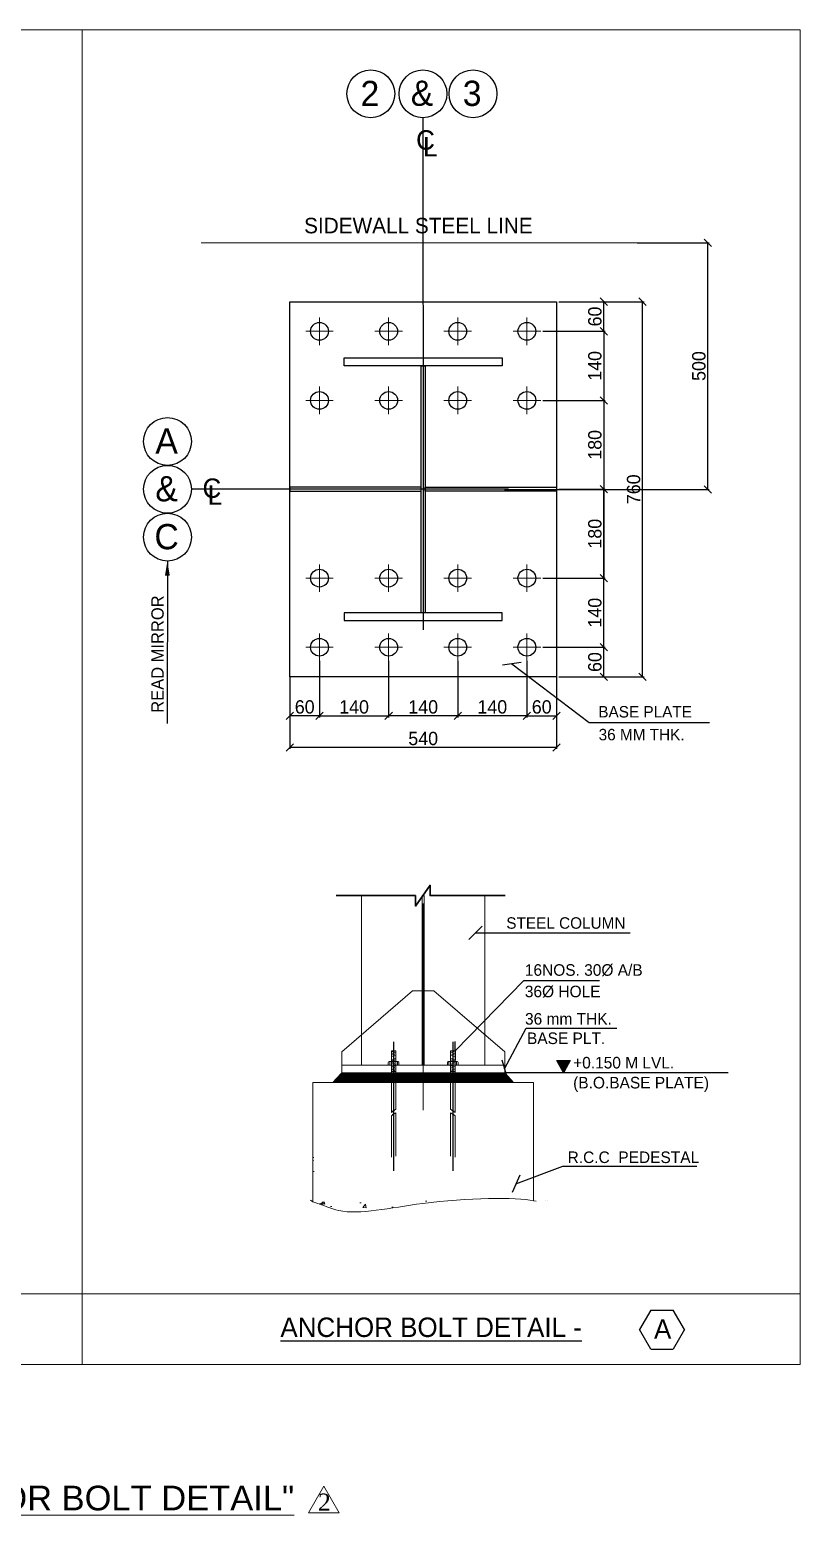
# Model space of a CAD drawing. Header units: feet. Extents: x -874657 to -867941, y -373275 to -356294.
# Drawn here: x -873057 to -871496, y -373275 to -370266 of the extents above; entities that cross this region are included whole.
import ezdxf
from ezdxf.enums import TextEntityAlignment as Align

# ---------------------------------------------------------------- set-up
doc = ezdxf.new("R2010")
doc.units = ezdxf.units.FT
doc.header["$LTSCALE"] = 1350
doc.header["$MEASUREMENT"] = 0
doc.linetypes.add('CENTER', pattern=[2, 1.25, -0.25, 0.25, -0.25])
doc.linetypes.add('CONTINOUS', pattern=[0])
doc.layers.get('0').update_dxf_attribs({"lineweight": 0})
doc.layers.get('Defpoints').update_dxf_attribs({"lineweight": 0})
doc.layers.add('3', color=3, linetype='Continuous')
for name, color, linetype, lineweight in [('AB', 62, 'Continuous', 0), ('BASE PLATE', 2, 'Continuous', 0), ('COLUMN NO', 7, 'Continuous', 15), ('DIM', 2, 'Continuous', 0), ('HOLD', 3, 'Continuous', 0), ('NOTE', 7, 'Continuous', 25), ('REVISION MARK', 251, 'CONTINOUS', 0), ('TEXT', 7, 'Continuous', 0), ('WALL', 10, 'Continuous', 30)]:
    doc.layers.add(name, color=color, linetype=linetype, lineweight=lineweight)
doc.styles.add('ARIAL NARROW', font='arial.ttf')
doc.styles.add('RomanS', font='')
doc.styles.add('TITLE', font='')
doc.styles.add('work', font='times.ttf', dxfattribs={"height": 1.524})
doc.styles.get('RomanS').set_extended_font_data('AR CENA')
doc.styles.get('TITLE').set_extended_font_data('AR CENA')
doc.dimstyles.new('1 IN 20 of A3-100', dxfattribs={"dimscale": 180, "dimtxt": 4.5, "dimasz": 2.5, "dimexe": 0.5, "dimexo": 0.75, "dimgap": 0.75, "dimtad": 1, "dimdec": 0, "dimlfac": 0.05, "dimzin": 0, "dimdsep": 46, "dimtxsty": 'RomanS', "dimblk": 'OBLIQUE', "dimcen": 2, "dimclrd": 8, "dimclre": 8, "dimclrt": 6, "dimadec": 0, "dimazin": 0, "dimtfac": 1, "dimtdec": 0, "dimtix": 1, "dimtofl": 0, "dimtmove": 1, "dimatfit": 3, "dimldrblk": 'OBLIQUE', "dimfxl": 1, "dimtolj": 1, "dimtzin": 0, "dimarcsym": 0})
doc.dimstyles.new('A3-100', dxfattribs={"dimscale": 6, "dimtxt": 4.5, "dimasz": 2.5, "dimexe": 0.5, "dimexo": 0.75, "dimgap": 0.75, "dimtad": 1, "dimdec": 0, "dimzin": 0, "dimdsep": 46, "dimtxsty": 'RomanS', "dimblk": 'OBLIQUE', "dimcen": 2, "dimclrd": 8, "dimclre": 8, "dimclrt": 6, "dimadec": 0, "dimazin": 0, "dimtfac": 1, "dimtdec": 0, "dimtix": 1, "dimtofl": 0, "dimtmove": 1, "dimatfit": 3, "dimldrblk": 'OBLIQUE', "dimfxl": 1, "dimtolj": 1, "dimtzin": 0, "dimarcsym": 0})
doc.dimstyles.new('NAJ-100', dxfattribs={"dimscale": 300, "dimtxt": 2.5, "dimasz": 2.5, "dimexe": 1.25, "dimexo": 0.625, "dimgap": 1, "dimtad": 1, "dimdec": 0, "dimlfac": 0.05, "dimtxsty": 'ARIAL NARROW', "dimcen": 2.5, "dimclrd": 8, "dimclre": 8, "dimclrt": 6, "dimadec": 0, "dimazin": 0, "dimtfac": 1, "dimtdec": 0, "dimtmove": 0, "dimatfit": 3, "dimfxl": 1, "dimtfill": 1, "dimarcsym": 0})

# ---------------------------------------------------------------- blocks, each defined once
blk = doc.blocks.new('_Oblique')
at = {"color": 0, "linetype": 'ByBlock', "lineweight": -2}
blk.add_line((-0.5, -0.5), (0.5, 0.5), dxfattribs=at)
blk = doc.blocks.new('*D11')
at = {"color": 8, "linetype": 'Continuous', "lineweight": -2, "transparency": 16777216}
for p, q in [((-871826.5920714434, -370696.9994445614), (-871680.391906318, -370696.9994445614)), ((-871683.391906318, -371196.7181279431), (-871683.391906318, -370696.9994445614)), ((-872095.3130513479, -371196.7181279431), (-871680.391906318, -371196.7181279431))]:
    blk.add_line(p, q, dxfattribs=at)
at = {"layer": 'Defpoints', "color": 0, "linetype": 'Continuous', "transparency": 16777216}
for p in [(-871831.0920714434, -370696.9994445614), (-871683.391906318, -370696.9994445614), (-872099.8130513479, -371196.7181279431)]:
    blk.add_point(p, dxfattribs=at)
at = {"color": 8, "linetype": 'Continuous', "lineweight": -2, "transparency": 16777216, "xscale": 15, "yscale": 15, "zscale": 15}
for p, rotation in [((-871683.391906318, -370696.9994445614), 90), ((-871683.391906318, -371196.7181279431), 270)]:
    blk.add_blockref('_Oblique', p, dxfattribs=dict(at, rotation=rotation))
at = {"color": 6, "linetype": 'Continuous', "transparency": 16777216, "insert": (-871701.3919063179, -370946.8587862519), "char_height": 27, "attachment_point": 5, "rotation": 90, "style": 'RomanS'}
blk.add_mtext('\\A1;500', dxfattribs=at)
blk = doc.blocks.new('*D150')
at = {"color": 8, "linetype": 'Continuous', "lineweight": -2, "transparency": 16777216}
for p, q in [((-872529.816429005, -371575.9994445611), (-872529.816429005, -371722.5000000015)), ((-871989.816429005, -371575.9994445611), (-871989.816429005, -371722.5000000015)), ((-871989.816429005, -371719.5000000015), (-872529.816429005, -371719.5000000015))]:
    blk.add_line(p, q, dxfattribs=at)
at = {"layer": 'Defpoints', "color": 0, "linetype": 'Continuous', "transparency": 16777216}
for p in [(-872529.816429005, -371571.4994445611), (-871989.816429005, -371571.4994445611), (-872529.816429005, -371719.5000000015)]:
    blk.add_point(p, dxfattribs=at)
at = {"color": 8, "linetype": 'Continuous', "lineweight": -2, "transparency": 16777216, "xscale": 15, "yscale": 15, "zscale": 15, "rotation": 180}
blk.add_blockref('_Oblique', (-872529.816429005, -371719.5000000015), dxfattribs=at)
at = {"color": 8, "linetype": 'Continuous', "lineweight": -2, "transparency": 16777216, "xscale": 15, "yscale": 15, "zscale": 15}
blk.add_blockref('_Oblique', (-871989.816429005, -371719.5000000015), dxfattribs=at)
at = {"color": 6, "linetype": 'Continuous', "transparency": 16777216, "insert": (-872259.816429005, -371701.5000000015), "char_height": 27, "attachment_point": 5, "style": 'RomanS'}
blk.add_mtext('\\A1;540', dxfattribs=at)
blk = doc.blocks.new('*D151')
at = {"color": 8, "linetype": 'Continuous', "lineweight": -2, "transparency": 16777216}
for p, q in [((-872189.8164290047, -371543.9222980757), (-872189.8164290047, -371658.5000000015)), ((-872049.8164290047, -371543.9222980757), (-872049.8164290047, -371658.5000000015)), ((-872049.8164290047, -371655.5000000015), (-872189.8164290047, -371655.5000000015))]:
    blk.add_line(p, q, dxfattribs=at)
at = {"layer": 'Defpoints', "color": 0, "linetype": 'Continuous', "transparency": 16777216}
for p in [(-872189.8164290047, -371539.4222980757), (-872049.8164290047, -371539.4222980757), (-872189.8164290047, -371655.5000000015)]:
    blk.add_point(p, dxfattribs=at)
at = {"color": 8, "linetype": 'Continuous', "lineweight": -2, "transparency": 16777216, "xscale": 15, "yscale": 15, "zscale": 15, "rotation": 180}
blk.add_blockref('_Oblique', (-872189.8164290047, -371655.5000000015), dxfattribs=at)
at = {"color": 8, "linetype": 'Continuous', "lineweight": -2, "transparency": 16777216, "xscale": 15, "yscale": 15, "zscale": 15}
blk.add_blockref('_Oblique', (-872049.8164290047, -371655.5000000015), dxfattribs=at)
at = {"color": 6, "linetype": 'Continuous', "transparency": 16777216, "insert": (-872119.8164290047, -371637.5000000015), "char_height": 27, "attachment_point": 5, "style": 'RomanS'}
blk.add_mtext('\\A1;140', dxfattribs=at)
blk = doc.blocks.new('*D152')
at = {"color": 8, "linetype": 'Continuous', "lineweight": -2, "transparency": 16777216}
for p, q in [((-872329.8164290047, -371543.9222980757), (-872329.8164290047, -371658.5000000013)), ((-872189.8164290047, -371543.9222980757), (-872189.8164290047, -371658.5000000013)), ((-872189.8164290047, -371655.5000000013), (-872329.8164290047, -371655.5000000013))]:
    blk.add_line(p, q, dxfattribs=at)
at = {"layer": 'Defpoints', "color": 0, "linetype": 'Continuous', "transparency": 16777216}
for p in [(-872329.8164290047, -371539.4222980757), (-872189.8164290047, -371539.4222980757), (-872329.8164290047, -371655.5000000013)]:
    blk.add_point(p, dxfattribs=at)
at = {"color": 8, "linetype": 'Continuous', "lineweight": -2, "transparency": 16777216, "xscale": 15, "yscale": 15, "zscale": 15, "rotation": 180}
blk.add_blockref('_Oblique', (-872329.8164290047, -371655.5000000013), dxfattribs=at)
at = {"color": 8, "linetype": 'Continuous', "lineweight": -2, "transparency": 16777216, "xscale": 15, "yscale": 15, "zscale": 15}
blk.add_blockref('_Oblique', (-872189.8164290047, -371655.5000000013), dxfattribs=at)
at = {"color": 6, "linetype": 'Continuous', "transparency": 16777216, "insert": (-872259.8164290047, -371637.5000000013), "char_height": 27, "attachment_point": 5, "style": 'RomanS'}
blk.add_mtext('\\A1;140', dxfattribs=at)
blk = doc.blocks.new('*D153')
at = {"color": 8, "linetype": 'Continuous', "lineweight": -2, "transparency": 16777216}
for p, q in [((-872469.8164290047, -371543.9222980757), (-872469.8164290047, -371658.5000000015)), ((-872529.816429005, -371575.9994445611), (-872529.816429005, -371658.5000000015)), ((-872469.8164290047, -371655.5000000015), (-872529.816429005, -371655.5000000015))]:
    blk.add_line(p, q, dxfattribs=at)
at = {"layer": 'Defpoints', "color": 0, "linetype": 'Continuous', "transparency": 16777216}
for p in [(-872469.8164290047, -371539.4222980757), (-872529.816429005, -371571.4994445611), (-872529.816429005, -371655.5000000015)]:
    blk.add_point(p, dxfattribs=at)
at = {"color": 8, "linetype": 'Continuous', "lineweight": -2, "transparency": 16777216, "xscale": 15, "yscale": 15, "zscale": 15, "rotation": 180}
blk.add_blockref('_Oblique', (-872529.816429005, -371655.5000000015), dxfattribs=at)
at = {"color": 8, "linetype": 'Continuous', "lineweight": -2, "transparency": 16777216, "xscale": 15, "yscale": 15, "zscale": 15}
blk.add_blockref('_Oblique', (-872469.8164290047, -371655.5000000015), dxfattribs=at)
at = {"color": 6, "linetype": 'Continuous', "transparency": 16777216, "insert": (-872499.8164290048, -371637.5000000015), "char_height": 27, "attachment_point": 5, "style": 'RomanS'}
blk.add_mtext('\\A1;60', dxfattribs=at)
blk = doc.blocks.new('*D142')
at = {"color": 8, "linetype": 'Continuous', "lineweight": -2, "transparency": 16777216}
for p, q in [((-871985.3164290047, -370816.4994445594), (-871812.539408899, -370816.4994445594)), ((-871815.539408899, -371576.4994445613), (-871815.539408899, -370816.4994445594)), ((-871985.316429005, -371576.4994445613), (-871812.539408899, -371576.4994445613))]:
    blk.add_line(p, q, dxfattribs=at)
at = {"layer": 'Defpoints', "color": 0, "linetype": 'Continuous', "transparency": 16777216}
for p in [(-871989.8164290047, -370816.4994445594), (-871815.539408899, -370816.4994445594), (-871989.816429005, -371576.4994445613)]:
    blk.add_point(p, dxfattribs=at)
at = {"color": 8, "linetype": 'Continuous', "lineweight": -2, "transparency": 16777216, "xscale": 15, "yscale": 15, "zscale": 15}
for p, rotation in [((-871815.539408899, -370816.4994445594), 90), ((-871815.539408899, -371576.4994445613), 270)]:
    blk.add_blockref('_Oblique', p, dxfattribs=dict(at, rotation=rotation))
at = {"color": 6, "linetype": 'Continuous', "transparency": 16777216, "insert": (-871833.5394088989, -371196.49944456), "char_height": 27, "attachment_point": 5, "rotation": 90, "style": 'RomanS'}
blk.add_mtext('\\A1;760', dxfattribs=at)
blk = doc.blocks.new('*D143')
at = {"color": 8, "linetype": 'Continuous', "lineweight": -2, "transparency": 16777216}
for p, q in [((-872017.3935754923, -370876.4994445603), (-871891.0394089009, -370876.4994445603)), ((-871894.0394089009, -370876.4994445603), (-871894.0394089009, -371016.4994445603)), ((-872017.3935754924, -371016.4994445603), (-871891.0394089009, -371016.4994445603))]:
    blk.add_line(p, q, dxfattribs=at)
at = {"layer": 'Defpoints', "color": 0, "linetype": 'Continuous', "transparency": 16777216}
for p in [(-872021.8935754923, -370876.4994445603), (-872021.8935754924, -371016.4994445603), (-871894.0394089009, -371016.4994445603)]:
    blk.add_point(p, dxfattribs=at)
at = {"color": 8, "linetype": 'Continuous', "lineweight": -2, "transparency": 16777216, "xscale": 15, "yscale": 15, "zscale": 15}
for p, rotation in [((-871894.0394089009, -370876.4994445603), 90), ((-871894.0394089009, -371016.4994445603), 270)]:
    blk.add_blockref('_Oblique', p, dxfattribs=dict(at, rotation=rotation))
at = {"color": 6, "linetype": 'Continuous', "transparency": 16777216, "insert": (-871912.0394089008, -370946.49944456), "char_height": 27, "attachment_point": 5, "rotation": 90, "style": 'RomanS'}
blk.add_mtext('\\A1;140', dxfattribs=at)
blk = doc.blocks.new('*D144')
at = {"color": 8, "linetype": 'Continuous', "lineweight": -2, "transparency": 16777216}
for p, q in [((-872017.3935754924, -371016.4994445603), (-871891.039408899, -371016.4994445603)), ((-871894.039408899, -371016.4994445603), (-871894.039408899, -371196.4994445613)), ((-871985.3164290051, -371196.4994445613), (-871891.039408899, -371196.4994445613))]:
    blk.add_line(p, q, dxfattribs=at)
at = {"layer": 'Defpoints', "color": 0, "linetype": 'Continuous', "transparency": 16777216}
for p in [(-872021.8935754924, -371016.4994445603), (-871989.8164290051, -371196.4994445613), (-871894.039408899, -371196.4994445613)]:
    blk.add_point(p, dxfattribs=at)
at = {"color": 8, "linetype": 'Continuous', "lineweight": -2, "transparency": 16777216, "xscale": 15, "yscale": 15, "zscale": 15}
for p, rotation in [((-871894.039408899, -371016.4994445603), 90), ((-871894.039408899, -371196.4994445613), 270)]:
    blk.add_blockref('_Oblique', p, dxfattribs=dict(at, rotation=rotation))
at = {"color": 6, "linetype": 'Continuous', "transparency": 16777216, "insert": (-871912.0394088989, -371106.4994445605), "char_height": 27, "attachment_point": 5, "rotation": 90, "style": 'RomanS'}
blk.add_mtext('\\A1;180', dxfattribs=at)
blk = doc.blocks.new('*D145')
at = {"color": 8, "linetype": 'Continuous', "lineweight": -2, "transparency": 16777216}
for p, q in [((-871985.3164290051, -371196.4994445613), (-871891.039408899, -371196.4994445613)), ((-871894.039408899, -371376.4994445622), (-871894.039408899, -371196.4994445613)), ((-872017.3935754924, -371376.4994445622), (-871891.039408899, -371376.4994445622))]:
    blk.add_line(p, q, dxfattribs=at)
at = {"layer": 'Defpoints', "color": 0, "linetype": 'Continuous', "transparency": 16777216}
for p in [(-871989.8164290051, -371196.4994445613), (-871894.039408899, -371196.4994445613), (-872021.8935754924, -371376.4994445622)]:
    blk.add_point(p, dxfattribs=at)
at = {"color": 8, "linetype": 'Continuous', "lineweight": -2, "transparency": 16777216, "xscale": 15, "yscale": 15, "zscale": 15}
for p, rotation in [((-871894.039408899, -371196.4994445613), 90), ((-871894.039408899, -371376.4994445622), 270)]:
    blk.add_blockref('_Oblique', p, dxfattribs=dict(at, rotation=rotation))
at = {"color": 6, "linetype": 'Continuous', "transparency": 16777216, "insert": (-871912.0394088989, -371286.4994445614), "char_height": 27, "attachment_point": 5, "rotation": 90, "style": 'RomanS'}
blk.add_mtext('\\A1;180', dxfattribs=at)
blk = doc.blocks.new('*D146')
at = {"color": 8, "linetype": 'Continuous', "lineweight": -2, "transparency": 16777216}
for p, q in [((-872017.3935754924, -371516.4994445622), (-871891.0394089009, -371516.4994445622)), ((-871894.0394089009, -371576.4994445613), (-871894.0394089009, -371516.4994445622)), ((-871985.3164290055, -371576.4994445613), (-871891.0394089009, -371576.4994445613))]:
    blk.add_line(p, q, dxfattribs=at)
at = {"layer": 'Defpoints', "color": 0, "linetype": 'Continuous', "transparency": 16777216}
for p in [(-872021.8935754924, -371516.4994445622), (-871894.0394089009, -371516.4994445622), (-871989.8164290055, -371576.4994445613)]:
    blk.add_point(p, dxfattribs=at)
at = {"color": 8, "linetype": 'Continuous', "lineweight": -2, "transparency": 16777216, "xscale": 15, "yscale": 15, "zscale": 15}
for p, rotation in [((-871894.0394089009, -371516.4994445622), 90), ((-871894.0394089009, -371576.4994445613), 270)]:
    blk.add_blockref('_Oblique', p, dxfattribs=dict(at, rotation=rotation))
at = {"color": 6, "linetype": 'Continuous', "transparency": 16777216, "insert": (-871912.0394089008, -371546.4994445614), "char_height": 27, "attachment_point": 5, "rotation": 90, "style": 'RomanS'}
blk.add_mtext('\\A1;60', dxfattribs=at)
blk = doc.blocks.new('*D147')
at = {"color": 8, "linetype": 'Continuous', "lineweight": -2, "transparency": 16777216}
for p, q in [((-872017.3935754924, -371376.4994445622), (-871891.0394089014, -371376.4994445622)), ((-871894.0394089014, -371516.4994445622), (-871894.0394089014, -371376.4994445622)), ((-872017.3935754924, -371516.4994445622), (-871891.0394089014, -371516.4994445622))]:
    blk.add_line(p, q, dxfattribs=at)
at = {"layer": 'Defpoints', "color": 0, "linetype": 'Continuous', "transparency": 16777216}
for p in [(-872021.8935754924, -371376.4994445622), (-871894.0394089014, -371376.4994445622), (-872021.8935754924, -371516.4994445622)]:
    blk.add_point(p, dxfattribs=at)
at = {"color": 8, "linetype": 'Continuous', "lineweight": -2, "transparency": 16777216, "xscale": 15, "yscale": 15, "zscale": 15}
for p, rotation in [((-871894.0394089014, -371376.4994445622), 90), ((-871894.0394089014, -371516.4994445622), 270)]:
    blk.add_blockref('_Oblique', p, dxfattribs=dict(at, rotation=rotation))
at = {"color": 6, "linetype": 'Continuous', "transparency": 16777216, "insert": (-871912.0394089012, -371446.4994445619), "char_height": 27, "attachment_point": 5, "rotation": 90, "style": 'RomanS'}
blk.add_mtext('\\A1;140', dxfattribs=at)
blk = doc.blocks.new('*D148')
at = {"color": 8, "linetype": 'Continuous', "lineweight": -2, "transparency": 16777216}
for p, q in [((-871985.3164290051, -371196.4994445613), (-871891.0394089, -371196.4994445613)), ((-871894.0394089, -371196.4994445613), (-871894.0394089, -371376.4994445622)), ((-872017.3935754924, -371376.4994445622), (-871891.0394089, -371376.4994445622))]:
    blk.add_line(p, q, dxfattribs=at)
at = {"layer": 'Defpoints', "color": 0, "linetype": 'Continuous', "transparency": 16777216}
for p in [(-871989.8164290051, -371196.4994445613), (-872021.8935754924, -371376.4994445622), (-871894.0394089, -371376.4994445622)]:
    blk.add_point(p, dxfattribs=at)
at = {"color": 8, "linetype": 'Continuous', "lineweight": -2, "transparency": 16777216, "xscale": 15, "yscale": 15, "zscale": 15}
for p, rotation in [((-871894.0394089, -371196.4994445613), 90), ((-871894.0394089, -371376.4994445622), 270)]:
    blk.add_blockref('_Oblique', p, dxfattribs=dict(at, rotation=rotation))
at = {"color": 6, "linetype": 'Continuous', "transparency": 16777216, "insert": (-871912.0394088998, -371286.4994445614), "char_height": 27, "attachment_point": 5, "rotation": 90, "style": 'RomanS'}
blk.add_mtext('\\A1;180', dxfattribs=at)
blk = doc.blocks.new('*D149')
at = {"color": 8, "linetype": 'Continuous', "lineweight": -2, "transparency": 16777216}
for p, q in [((-871985.3164290047, -370816.4994445594), (-871891.0394089018, -370816.4994445594)), ((-871894.0394089018, -370876.4994445603), (-871894.0394089018, -370816.4994445594)), ((-872017.3935754923, -370876.4994445603), (-871891.0394089018, -370876.4994445603))]:
    blk.add_line(p, q, dxfattribs=at)
at = {"layer": 'Defpoints', "color": 0, "linetype": 'Continuous', "transparency": 16777216}
for p in [(-871989.8164290047, -370816.4994445594), (-871894.0394089018, -370816.4994445594), (-872021.8935754923, -370876.4994445603)]:
    blk.add_point(p, dxfattribs=at)
at = {"color": 8, "linetype": 'Continuous', "lineweight": -2, "transparency": 16777216, "xscale": 15, "yscale": 15, "zscale": 15}
for p, rotation in [((-871894.0394089018, -370816.4994445594), 90), ((-871894.0394089018, -370876.4994445603), 270)]:
    blk.add_blockref('_Oblique', p, dxfattribs=dict(at, rotation=rotation))
at = {"color": 6, "linetype": 'Continuous', "transparency": 16777216, "insert": (-871912.0394089017, -370846.4994445596), "char_height": 27, "attachment_point": 5, "rotation": 90, "style": 'RomanS'}
blk.add_mtext('\\A1;60', dxfattribs=at)
blk = doc.blocks.new('*D154')
at = {"color": 8, "linetype": 'Continuous', "lineweight": -2, "transparency": 16777216}
for p, q in [((-872469.8164290047, -371543.9222980757), (-872469.8164290047, -371658.5000000015)), ((-872329.8164290047, -371543.9222980757), (-872329.8164290047, -371658.5000000015)), ((-872469.8164290047, -371655.5000000015), (-872329.8164290047, -371655.5000000015))]:
    blk.add_line(p, q, dxfattribs=at)
at = {"layer": 'Defpoints', "color": 0, "linetype": 'Continuous', "transparency": 16777216}
for p in [(-872469.8164290047, -371539.4222980757), (-872329.8164290047, -371539.4222980757), (-872329.8164290047, -371655.5000000015)]:
    blk.add_point(p, dxfattribs=at)
at = {"color": 8, "linetype": 'Continuous', "lineweight": -2, "transparency": 16777216, "xscale": 15, "yscale": 15, "zscale": 15, "rotation": 180}
blk.add_blockref('_Oblique', (-872469.8164290047, -371655.5000000015), dxfattribs=at)
at = {"color": 8, "linetype": 'Continuous', "lineweight": -2, "transparency": 16777216, "xscale": 15, "yscale": 15, "zscale": 15}
blk.add_blockref('_Oblique', (-872329.8164290047, -371655.5000000015), dxfattribs=at)
at = {"color": 6, "linetype": 'Continuous', "transparency": 16777216, "insert": (-872399.8164290047, -371637.5000000015), "char_height": 27, "attachment_point": 5, "style": 'RomanS'}
blk.add_mtext('\\A1;140', dxfattribs=at)
blk = doc.blocks.new('*D155')
at = {"color": 8, "linetype": 'Continuous', "lineweight": -2, "transparency": 16777216}
for p, q in [((-872049.8164290047, -371543.9222980757), (-872049.8164290047, -371658.5000000015)), ((-871989.816429005, -371575.9994445611), (-871989.816429005, -371658.5000000015)), ((-872049.8164290047, -371655.5000000015), (-871989.816429005, -371655.5000000015))]:
    blk.add_line(p, q, dxfattribs=at)
at = {"layer": 'Defpoints', "color": 0, "linetype": 'Continuous', "transparency": 16777216}
for p in [(-872049.8164290047, -371539.4222980757), (-871989.816429005, -371571.4994445611), (-871989.816429005, -371655.5000000015)]:
    blk.add_point(p, dxfattribs=at)
at = {"color": 8, "linetype": 'Continuous', "lineweight": -2, "transparency": 16777216, "xscale": 15, "yscale": 15, "zscale": 15, "rotation": 180}
blk.add_blockref('_Oblique', (-872049.8164290047, -371655.5000000015), dxfattribs=at)
at = {"color": 8, "linetype": 'Continuous', "lineweight": -2, "transparency": 16777216, "xscale": 15, "yscale": 15, "zscale": 15}
blk.add_blockref('_Oblique', (-871989.816429005, -371655.5000000015), dxfattribs=at)
at = {"color": 6, "linetype": 'Continuous', "transparency": 16777216, "insert": (-872019.8164290048, -371637.5000000015), "char_height": 27, "attachment_point": 5, "style": 'RomanS'}
blk.add_mtext('\\A1;60', dxfattribs=at)
blk = doc.blocks.new('A$C3ec6fb8c')
at = {"color": 1, "linetype": 'CENTER'}
blk.add_line((0, 285), (0, -285), dxfattribs=at)
at = {"color": 4, "linetype": 'CONTINOUS'}
blk.add_lwpolyline([(-4, 250), (4, 250), (4, -250), (-4, -250)], close=True, dxfattribs=at)
at = {"color": 6, "linetype": 'CONTINOUS'}
for points in [[(-4, 3.999999999068677), (-269.9999999998836, 4), (-269.9999999998836, -4), (-4, -4.000000000931323)], [(4, 3.999999999068677), (270, 3.999999999068677), (270, -4.000000000931323), (4, -4.000000000931323)]]:
    blk.add_lwpolyline(points, close=True, dxfattribs=at)
at = {"layer": '3', "color": 2, "linetype": 'CONTINOUS', "ltscale": 2500}
blk.add_lwpolyline([(-269.9999999995343, 380.0000000009313), (270.0000000004657, 380.0000000009313), (269.9999999996508, -380.0000000009313), (-270.0000000003492, -380.0000000009313)], close=True, dxfattribs=at)
at = {"layer": '3', "color": 4, "linetype": 'CONTINOUS', "ltscale": 2500}
for points in [[(-160, 266), (160, 266), (160, 250), (-160, 250)], [(-160, -266), (160, -266), (160, -250), (-160, -250)]]:
    blk.add_lwpolyline(points, close=True, dxfattribs=at)
at = {"layer": '3', "color": 3, "linetype": 'CONTINOUS', "ltscale": 2500}
for centre in [(-210, 320), (-70, 320), (70, 320), (210, 320), (-210, 180), (-70, 180), (70, 180), (210, 180), (-210, -180.0000000018626), (-70, -180.0000000018626), (70, -180.0000000018626), (210, -180.0000000018626), (-210, -320.0000000018626), (-70, -320.0000000018626), (70, -320.0000000018626), (210, -320.0000000018626)]:
    blk.add_circle(centre, 18, dxfattribs=at)
at = {"layer": 'REVISION MARK', "color": 1, "linetype": 'CENTER'}
for p, q in [((-210, 347.9228535136208), (-210, 292.0771464863792)), ((-70, 347.9228535136208), (-70, 292.0771464863792)), ((70, 347.9228535136208), (70, 292.0771464863792)), ((210, 347.9228535136208), (210, 292.0771464863792)), ((-182.0771464873105, 320), (-237.9228535136208, 320)), ((-42.07714648731053, 320), (-97.9228535136208, 320)), ((97.92285351268947, 320), (42.07714648637921, 320)), ((237.9228535126895, 320), (182.0771464863792, 320)), ((-210, 152.0771464863792), (-210, 207.9228535136208)), ((-70, 152.0771464863792), (-70, 207.9228535136208)), ((70, 152.0771464863792), (70, 207.9228535136208)), ((210, 152.0771464863792), (210, 207.9228535136208)), ((-182.0771464873105, 180), (-237.9228535136208, 180)), ((-42.07714648731053, 180), (-97.9228535136208, 180)), ((97.92285351268947, 180), (42.07714648637921, 180)), ((237.9228535126895, 180), (182.0771464863792, 180)), ((-182.0771464873105, -180.0000000018626), (-237.9228535136208, -180.0000000018626)), ((-210, -152.0771464882419), (-210, -207.9228535154834)), ((-42.07714648731053, -180.0000000018626), (-97.9228535136208, -180.0000000018626)), ((-70, -152.0771464882419), (-70, -207.9228535154834)), ((97.92285351268947, -180.0000000018626), (42.07714648637921, -180.0000000018626)), ((70, -152.0771464882419), (70, -207.9228535154834)), ((237.9228535126895, -180.0000000018626), (182.0771464863792, -180.0000000018626)), ((210, -152.0771464882419), (210, -207.9228535154834)), ((-210, -347.9228535154834), (-210, -292.0771464882419)), ((-70, -347.9228535154834), (-70, -292.0771464882419)), ((70, -347.9228535154834), (70, -292.0771464882419)), ((210, -347.9228535154834), (210, -292.0771464882419)), ((-182.0771464873105, -320.0000000018626), (-237.9228535136208, -320.0000000018626)), ((-42.07714648731053, -320.0000000018626), (-97.9228535136208, -320.0000000018626)), ((97.92285351268947, -320.0000000018626), (42.07714648637921, -320.0000000018626)), ((237.9228535126895, -320.0000000018626), (182.0771464863792, -320.0000000018626))]:
    blk.add_line(p, q, dxfattribs=at)

msp = doc.modelspace()

# ---------------------------------------------------------------- hatches: boundary and pattern name
at = {"linetype": 'Continuous'}
h = msp.add_hatch(dxfattribs=at)
h.set_pattern_fill('ANSI31', color=251, scale=0.03906250000000711)
h.set_pattern_definition([(45, (-871988.8995811021, -372378.3096663568), (-0.003452669830013067, 0.003452669830013067), [])])
h.paths.add_polyline_path([(-871988.8995811021, -372353.4655998209), (-871961.9355243349, -372353.4655998209), (-871975.4175527184, -372378.3096663568)])
h = msp.add_hatch(dxfattribs=at)
h.set_pattern_fill('ANSI31', color=8, scale=0.3906250000000711)
h.set_pattern_definition([(45, (-875436.2622885887, -545420.6469808328), (-0.03452669830013067, 0.03452669830013067), [])])
h.paths.add_polyline_path([(-872076.988518548, -372398.1195983298), (-872094.8130513474, -372378.5883483041), (-872424.8130513473, -372378.5883482991), (-872442.6375841231, -372398.1195982989)])
h = msp.add_hatch(dxfattribs=at)
h.set_pattern_fill('AR-CONC', color=5, scale=11.71875000000213)
h.set_pattern_definition([(49.99999999999999, (-892412.8809351224, -467597.4757220893), (84.05392764854109, -7.353765818274201), [8.789062500001599, -96.6796875000176]), (355, (-892412.8809351224, -467597.4757220893), (-16.25992190777639, 88.14751566798617), [7.031250000001279, -77.34375000001407]), (100.45144446, (-892405.8764412552, -467598.0885358392), (67.79400547584576, 80.79374894165096), [7.469553750001306, -82.1650912500141]), (46.18420000000002, (-892412.8809351224, -467574.0382220893), (125.0673434380976, -19.39679071794219), [13.18359375000229, -145.0195312500255]), (96.63563549, (-892402.4586603177, -467575.6546252533), (109.5306967587186, 114.1545235282884), [11.20433695312704, -123.2477062500224]), (351.1841639899999, (-892412.8809351224, -467574.0382220893), (109.5306966861261, 114.1545234691602), [10.54687500000192, -116.0156251172086]), (21, (-892401.1621851224, -467579.8975970893), (69.95004517014495, -47.18190124985298), [8.789062500001599, -96.6796875000176]), (326.0000000000001, (-892401.1621851224, -467579.8975970893), (28.51351545956554, 84.97852090394353), [7.031250000001279, -77.34375000001407]), (71.45144474, (-892395.3330147318, -467583.8294221674), (98.46355977306139, 37.79661946950147), [7.469553515626361, -82.16509125001495]), (37.50000000000001, (-892412.8809351224, -467597.4757220893), (1.424983044995259, 39.01099849586392), [0, -76.40625000001388, 0, -78.51562500001428, 0, -77.63671875001413]), (7.499999999999999, (-892412.8809351224, -467597.4757220893), (30.8284614190074, 46.2201224862225), [0, -44.76562500000814, 0, -74.64843750001359, 0, -29.58984375000538]), (327.5, (-892439.0137476224, -467597.4757220893), (62.55731673896556, -2.643149031373108), [0, -29.29687500000533, 0, -91.40625000001663, 0, -121.2890625000221]), (317.5, (-892450.7324976224, -467597.4757220893), (68.34212921982332, 11.73105261707062), [0, -38.08593750000693, 0, -60.70312500001104, 0, -86.13281250001566])])
edge = h.paths.add_edge_path()
edge.add_spline(control_points=[(-872483.1876554101, -372398.1195982991), (-872483.1876554101, -372470.1566522258), (-872483.1876554101, -372542.1937061524), (-872483.1876554101, -372639.9636801408), (-872460.9068622632, -372647.0574467414), (-872411.5107214472, -372672.5415373816), (-872246.4632204063, -372632.2213675267), (-872070.4341455727, -372630.524124732), (-872036.5574978961, -372638.0023552605), (-872036.5574978961, -372540.8861562322), (-872036.5574978961, -372469.5028772656), (-872036.5574978961, -372398.1195982991), (-872149.135968014, -372398.1195982991), (-872370.4901346808, -372398.1195982991), (-872483.1876554101, -372398.1195982991), (-872483.1876554101, -372470.1566522258), (-872483.1876554101, -372542.1937061524), (-872483.1876554101, -372639.9636801408)], knot_values=[0, 0, 0, 0, 1, 1, 1, 1153.176480039511, 4140.150821292335, 8140.727974962255, 8140.727974962255, 8140.727974962255, 8141.727974962255, 8141.727974962255, 8141.727974962255, 8142.727974962255, 8142.727974962255, 8142.727974962255, 8143.727974962255, 8143.727974962255, 8143.727974962255, 8143.727974962255], weights=[1, 1, 1, 1, 1, 1, 1, 1, 1, 1, 1, 1, 1, 1, 1, 1, 1, 1], degree=3, periodic=0)

# ---------------------------------------------------------------- linework, layer by layer
at = {"color": 4, "linetype": 'Continuous'}
for p, q in [((-871774.0360312306, -370696.9994445614), (-872709.5360312287, -370696.9994445614)), ((-872384.8130513474, -372019.7070187571), (-872384.8130513474, -372362.9633482991)), ((-872261.7661763476, -372019.7070187571), (-872261.7661763477, -372362.9633482991)), ((-872257.8599263476, -372019.7070187571), (-872257.8599263477, -372362.9633482991)), ((-872134.8130513474, -372019.7070187571), (-872134.8130513474, -372362.9633482991)), ((-872483.1876554101, -372639.9636801409), (-872487.7753737239, -372636.6154355396)), ((-872036.5574978961, -372638.0023552605), (-872030.859945997, -372638.8544730324))]:
    msp.add_line(p, q, dxfattribs=at)
at = {"color": 1, "linetype": 'CENTER'}
for p, q in [((-872259.8130513474, -372035.5), (-872259.8130513474, -372454.2417512766)), ((-872319.8130513474, -372352.3714212709), (-872319.8130513474, -372410.9651712709)), ((-872199.8130513474, -372352.3714212709), (-872199.8130513474, -372410.9651712709))]:
    msp.add_line(p, q, dxfattribs=at)
at = {"color": 2, "linetype": 'CONTINOUS'}
for p, q in [((-872483.1876554101, -372398.1195982991), (-872036.5574978961, -372398.1195982991)), ((-872036.5574978961, -372398.1195982991), (-872036.5574978961, -372591.8397268694))]:
    msp.add_line(p, q, dxfattribs=at)
at = {"color": 4, "linetype": 'Continuous'}
for points in [[(-874617.4999999981, -370265.5000082417), (-872950.5360312287, -370265.5000082417), (-872950.5360312287, -372969.2181361843), (-874617.4999999981, -372969.2181361843)], [(-872950.5360312287, -370265.5000082417), (-871496.0720624593, -370265.5000082417), (-871496.0720624593, -372969.2181361843), (-872950.5360312287, -372969.2181361843)], [(-874617.4999999981, -372969.2181361843), (-872950.5360312287, -372969.2181361843), (-872950.5360312287, -372826.059337919), (-874617.4999999981, -372826.059337919)], [(-872950.5360312287, -372969.2181361843), (-871496.0720624593, -372969.2181361843), (-871496.0720624593, -372826.059337919), (-872950.5360312287, -372826.059337919)]]:
    msp.add_lwpolyline(points, close=True, dxfattribs=at)
at = {"color": 6, "linetype": 'Continuous'}
for points in [[(-872424.8130513473, -372362.9633482993), (-872424.8130513473, -372362.9633482993), (-872424.8130513473, -372336.0102232992), (-872281.2974263472, -372212.7758482992), (-872261.7661763472, -372212.7758482992)], [(-872094.8130513474, -372362.9633482993), (-872094.8130513474, -372362.9633482993), (-872094.8130513474, -372336.0102232992), (-872238.3286763476, -372212.7758482992), (-872257.8599263476, -372212.7758482992)]]:
    msp.add_lwpolyline(points, dxfattribs=at)
at = {"color": 8, "linetype": 'Continuous'}
msp.add_lwpolyline([(-872076.988518548, -372398.1195983298), (-872094.8130513474, -372378.5883483041), (-872424.8130513473, -372378.5883482991), (-872442.6375841231, -372398.1195982989)], close=True, dxfattribs=at)
at = {"color": 7, "linetype": 'Continuous'}
msp.add_open_spline([(-872483.1876554101, -372398.1195982991), (-872483.1876554101, -372470.1566522258), (-872483.1876554101, -372542.1937061524), (-872483.1876554101, -372639.9636801408), (-872460.9068622632, -372647.0574467414), (-872411.5107214472, -372672.5415373816), (-872246.4632204063, -372632.2213675267), (-872070.4341455727, -372630.524124732), (-872036.5574978961, -372638.0023552605), (-872036.5574978961, -372540.8861562322), (-872036.5574978961, -372469.5028772656), (-872036.5574978961, -372398.1195982991), (-872149.135968014, -372398.1195982991), (-872370.4901346808, -372398.1195982991), (-872483.1876554101, -372398.1195982991), (-872483.1876554101, -372470.1566522258), (-872483.1876554101, -372542.1937061524), (-872483.1876554101, -372639.9636801408)], degree=3, knots=[0, 0, 0, 0, 1, 1, 1, 1153.176480039511, 4140.150821292335, 8140.727974962255, 8140.727974962255, 8140.727974962255, 8141.727974962255, 8141.727974962255, 8141.727974962255, 8142.727974962255, 8142.727974962255, 8142.727974962255, 8143.727974962255, 8143.727974962255, 8143.727974962255, 8143.727974962255], dxfattribs=at)
at = {"layer": 'AB', "color": 7}
for p, q in [((-872324.2456531264, -372333.9995635073), (-872324.2456531264, -372375.680046961)), ((-872315.3804495683, -372333.9995635073), (-872324.2456531264, -372333.9995635073)), ((-872315.3804495683, -372333.9995635073), (-872315.3804495683, -372375.680046961)), ((-872204.2456531264, -372333.9995635073), (-872204.2456531264, -372375.680046961)), ((-872204.2456531264, -372333.9995635073), (-872195.3804495683, -372333.9995635073)), ((-872195.3804495683, -372333.9995635073), (-872195.3804495683, -372375.680046961)), ((-872315.3804495683, -372375.680046961), (-872324.2456531264, -372375.680046961)), ((-872204.2456531264, -372375.680046961), (-872195.3804495683, -372375.680046961))]:
    msp.add_line(p, q, dxfattribs=at)
at = {"layer": 'AB'}
for p, q in [((-872316.9995209202, -372334.9973716821), (-872322.6265817744, -372336.3815420023)), ((-872202.6265817744, -372334.9973716821), (-872196.9995209203, -372336.3815420023)), ((-872330.7621140522, -372362.9633482991), (-872330.7621140522, -372357.7453793784)), ((-872328.9372702681, -372355.9205355942), (-872310.6888324266, -372355.9205355942)), ((-872327.1124264839, -372362.9633482991), (-872327.1124264839, -372355.9205355942)), ((-872315.3804495683, -372337.6671855159), (-872324.2456531264, -372339.6223277621)), ((-872315.3804495683, -372343.6355553362), (-872324.2456531264, -372345.5906975824)), ((-872315.3804495683, -372349.7158551329), (-872324.2456531264, -372351.6709973792)), ((-872315.3804495683, -372352.5592249534), (-872324.2456531264, -372354.5143671996)), ((-872315.3804495683, -372355.51452475), (-872324.2456531264, -372357.4696669962)), ((-872315.3804495683, -372361.4828945704), (-872324.2456531265, -372363.4380368166)), ((-872315.3804495683, -372364.4381943672), (-872324.2456531265, -372366.3933366133)), ((-872316.9995209202, -372340.9657415025), (-872322.6265817744, -372342.3499118226)), ((-872316.9995209202, -372353.0144111196), (-872322.6265817744, -372354.3985814398)), ((-872316.9995209202, -372358.8130807368), (-872322.6265817744, -372360.1972510568)), ((-872311.9662230755, -372356.4421802505), (-872311.9662230755, -372362.9633482991)), ((-872308.8639886425, -372357.7453793784), (-872308.8639886425, -372362.9633482991)), ((-872210.7621140523, -372357.7453793784), (-872210.7621140523, -372362.9633482991)), ((-872190.6888324266, -372355.9205355942), (-872208.9372702681, -372355.9205355942)), ((-872207.6598796193, -372356.4421802505), (-872207.6598796193, -372362.9633482991)), ((-872204.2456531264, -372337.6671855159), (-872195.3804495683, -372339.6223277621)), ((-872204.2456531264, -372343.6355553362), (-872195.3804495683, -372345.5906975824)), ((-872204.2456531264, -372349.7158551329), (-872195.3804495683, -372351.6709973792)), ((-872204.2456531264, -372352.5592249534), (-872195.3804495683, -372354.5143671996)), ((-872204.2456531264, -372355.51452475), (-872195.3804495683, -372357.4696669962)), ((-872204.2456531264, -372361.4828945704), (-872195.3804495683, -372363.4380368166)), ((-872204.2456531264, -372364.4381943672), (-872195.3804495683, -372366.3933366133)), ((-872202.6265817744, -372340.9657415025), (-872196.9995209203, -372342.3499118226)), ((-872202.6265817744, -372353.0144111196), (-872196.9995209203, -372354.3985814398)), ((-872202.6265817744, -372358.8130807368), (-872196.9995209203, -372360.1972510568)), ((-872192.5136762108, -372362.9633482991), (-872192.5136762108, -372355.9205355942)), ((-872188.8639886425, -372362.9633482991), (-872188.8639886425, -372357.7453793784)), ((-872324.2456531264, -372369.4017430093), (-872324.2456531264, -372458.9986040548)), ((-872315.3804495683, -372370.4065641875), (-872324.2456531265, -372372.3617064337)), ((-872316.9995209202, -372367.7367503538), (-872322.6265817744, -372369.1209206739)), ((-872316.9995209202, -372373.7051201742), (-872322.6265817744, -372375.0892904943)), ((-872315.3804495683, -372369.4017430093), (-872315.3804495683, -372452.3736806716)), ((-872204.2456531264, -372369.4017430093), (-872204.2456531264, -372452.3736806716)), ((-872204.2456531264, -372370.4065641875), (-872195.3804495683, -372372.3617064337)), ((-872202.6265817744, -372367.7367503538), (-872196.9995209203, -372369.1209206739)), ((-872202.6265817744, -372373.7051201742), (-872196.9995209203, -372375.0892904943)), ((-872195.3804495683, -372369.4017430093), (-872195.3804495683, -372458.9986040548)), ((-872321.6276007568, -372456.7702940991), (-872321.7356890343, -372455.3302340959)), ((-872321.7356890343, -372455.3302340959), (-872320.4107043577, -372457.547866631)), ((-872320.5187844892, -372456.1078017608), (-872315.3804495683, -372452.3736806716)), ((-872199.1073182054, -372456.1078017608), (-872204.2456531264, -372452.3736806716)), ((-872197.8904136604, -372455.3302340959), (-872199.215398337, -372457.547866631)), ((-872197.9985019378, -372456.7702940991), (-872197.8904136604, -372455.3302340959)), ((-872324.2456531264, -372458.9986040548), (-872321.6276007568, -372456.7702940991)), ((-872324.2456531264, -372466.0527757562), (-872321.5587527489, -372463.7833306917)), ((-872324.2456531264, -372466.0527757562), (-872324.2456531264, -372549.209389465)), ((-872321.5587527489, -372463.7833306917), (-872321.6668410263, -372462.3432706885)), ((-872321.6668410263, -372462.3432706885), (-872320.3418563496, -372464.5609032236)), ((-872320.4107043577, -372457.547866631), (-872320.5187844892, -372456.1078017608)), ((-872320.4499364813, -372463.1208383534), (-872315.3804495683, -372459.427852373)), ((-872320.3418563496, -372464.5609032236), (-872320.4499364813, -372463.1208383534)), ((-872315.3804495683, -372459.427852373), (-872315.3804495683, -372547.223346811)), ((-872204.2456531264, -372459.427852373), (-872204.2456531264, -372547.223346811)), ((-872199.1761662135, -372463.1208383534), (-872204.2456531264, -372459.427852373)), ((-872197.9592616684, -372462.3432706885), (-872199.284246345, -372464.5609032236)), ((-872199.284246345, -372464.5609032236), (-872199.1761662135, -372463.1208383534)), ((-872199.215398337, -372457.547866631), (-872199.1073182054, -372456.1078017608)), ((-872198.0673499459, -372463.7833306917), (-872197.9592616684, -372462.3432706885)), ((-872195.3804495683, -372466.0527757562), (-872198.0673499459, -372463.7833306917)), ((-872195.3804495683, -372458.9986040548), (-872197.9985019378, -372456.7702940991)), ((-872195.3804495683, -372466.0527757562), (-872195.3804495683, -372549.209389465))]:
    msp.add_line(p, q, dxfattribs=at)
at = {"layer": 'AB', "color": 2, "linetype": 'CENTER', "ltscale": 3}
for p, q in [((-872319.8130513474, -372542.4274528806), (-872319.8130513474, -372323.15233951)), ((-872199.8130513474, -372542.4274528806), (-872199.8130513474, -372323.15233951))]:
    msp.add_line(p, q, dxfattribs=at)
at = {"layer": 'AB'}
for centre, start, end in [((-872328.9372702681, -372357.7453793784), 90, 180), ((-872310.6888324266, -372357.7453793784), 0, 90), ((-872208.9372702681, -372357.7453793784), 90, 180), ((-872190.6888324266, -372357.7453793784), 0, 90)]:
    msp.add_arc(centre, 1.824843784150707, start, end, dxfattribs=at)
at = {"layer": 'BASE PLATE'}
msp.add_lwpolyline([(-872424.8130513473, -372362.9633482991), (-872094.8130513474, -372362.9633482991), (-872094.8130513474, -372378.5883482991), (-872424.8130513473, -372378.5883482991)], close=True, dxfattribs=at)
at = {"layer": 'DIM', "lineweight": 25}
msp.add_line((-871642.0360312307, -372378.5883482991), (-872094.8130513474, -372378.5883483041), dxfattribs=at)
msp.add_lwpolyline([(-871988.8995811021, -372353.4655998209), (-871961.9355243349, -372353.4655998209), (-871975.4175527184, -372378.3096663568)], close=True, dxfattribs=at)
at = {"layer": 'HOLD', "lineweight": 25}
for p, q in [((-871798.7966707612, -372859.4261439895), (-871821.520870002, -372898.7856116358)), ((-871798.7966707612, -372859.4261439895), (-871821.520870002, -372898.7856116358)), ((-871798.7966707612, -372859.4261439895), (-871753.3482722798, -372859.4261439895)), ((-871730.6240730392, -372898.7856116358), (-871753.3482722798, -372859.4261439895)), ((-871798.7966707613, -372938.145079282), (-871821.520870002, -372898.7856116358)), ((-871798.7966707613, -372938.145079282), (-871821.520870002, -372898.7856116358)), ((-871730.6240730392, -372898.7856116358), (-871753.3482722798, -372938.145079282)), ((-871730.6240730392, -372898.7856116358), (-871753.3482722798, -372938.145079282)), ((-871798.7966707613, -372938.145079282), (-871753.3482722798, -372938.145079282))]:
    msp.add_line(p, q, dxfattribs=at)
for centre in [(-872365.9686627786, -370395.2973387653), (-872260.3698109565, -370395.2973387653), (-872158.9094831195, -370395.2973387653), (-872777.7168636734, -371099.5979812755), (-872777.7168636734, -371196.4994445612), (-872777.7168636734, -371293.4009078469)]:
    msp.add_circle(centre, 48.4507316428351, dxfattribs=at)
at = {"layer": 'NOTE', "color": 1, "linetype": 'CENTER'}
for p, q in [((-872260.3363465486, -370443.7480588513), (-872259.8130513473, -371201.3897128587)), ((-872086.762013028, -371196.4994445611), (-872729.2661320306, -371196.4994445611)), ((-872319.8130513474, -372315.5947774466), (-872319.8130513474, -372576.863811895)), ((-872199.8130513474, -372315.5947774466), (-872199.8130513473, -372576.863811895))]:
    msp.add_line(p, q, dxfattribs=at)
at = {"layer": 'REVISION MARK', "color": 7, "linetype": 'CONTINOUS'}
msp.add_lwpolyline([(-872492, -373270), (-872429.8308758305, -373270), (-872460.915437915, -373216.1599591384)], close=True, dxfattribs=at)
at = {"layer": 'WALL', "color": 7}
msp.add_lwpolyline([(-872093.9226767076, -372019.7070187571), (-872245.8210809326, -372019.7070187571), (-872245.722628568, -371998.6458774626), (-872275.7044849551, -372040.7681600515), (-872275.6060325903, -372019.7070187571), (-872435.8513780505, -372019.7070187571)], dxfattribs=at)

# ---------------------------------------------------------------- block references
at = {"layer": 'NOTE'}
msp.add_blockref('A$C3ec6fb8c', (-872259.8164290047, -371196.4994445602), dxfattribs=at)

# ---------------------------------------------------------------- texts
at = {"color": 40, "style": 'ARIAL NARROW'}
msp.add_text('%%U"ANCHOR BOLT DETAIL"', height=50, dxfattribs=at).set_placement((-873339, -373265))
at = {"layer": 'COLUMN NO', "color": 0, "linetype": 'CONTINOUS', "style": 'work'}
msp.add_text('2', height=34.56426496136327, dxfattribs=at).set_placement((-872473.0587330486, -373265.6196741816))
at = {"layer": 'TEXT', "lineweight": 25, "ltscale": 0.025, "style": 'TITLE'}
for s, height, p in [('2', 51.1202029767495, (-872367.7587333797, -370394.3101662301)), ('&', 51.1202029767495, (-872262.1598815576, -370394.3101662301)), ('3', 51.1202029767495, (-872160.6995537205, -370394.3101662301)), ('A', 51.1202029767495, (-872779.5069342745, -371098.6108087403)), ('&', 51.1202029767495, (-872779.5069342745, -371195.512272026)), ('C', 51.1202029767495, (-872779.5069342745, -371292.4137353116)), ('%%UANCHOR BOLT DETAIL -', 39.32323305903807, (-872243.7197051324, -372894.1038480282)), ('A', 39.32323305903807, (-871774.8092409491, -372897.6597715554))]:
    msp.add_text(s, height=height, dxfattribs=at).set_placement(p, align=Align.MIDDLE)
for s, height, p in [('C', 39.32323305903807, (-872274.1889981114, -370508.4870260074)), ('L', 39.32323305903807, (-872260.2370597856, -370522.1963730485)), ('SIDEWALL STEEL LINE', 31.45858644723046, (-872501.0360312306, -370677.9999999999)), ('C', 39.32323305903807, (-872706.7736993014, -371213.9648903511)), ('L', 39.32323305903807, (-872696.3217609756, -371227.6742373922)), ('BASE PLATE', 23.20312500000422, (-871905.1426449993, -371658.8103946875)), ('36 MM THK.', 23.20312500000422, (-871904.4833828066, -371705.047217545)), ('STEEL COLUMN', 23.20312500000422, (-872091.5569840545, -372086.7357893945)), ('16NOS. 30%%C A/B ', 23.43750000000426, (-872053.9451817847, -372182.0443676405)), ('36%%C HOLE ', 23.43750000000426, (-872053.9451817847, -372225.5443676405)), ('36 mm THK.', 23.43750000000426, (-872053.6042457821, -372280.995269471)), ('R.C.C  PEDESTAL ', 23.43750000000426, (-871967.3245445892, -372561.4156924097))]:
    msp.add_text(s, height=height, dxfattribs=at).set_placement(p)
msp.add_text('READ MIRROR', height=25, rotation=90, dxfattribs=at).set_placement((-872785.4639760238, -371649.2012468516))
at = {"layer": 'TEXT', "lineweight": 25, "ltscale": 0.025, "insert": (-872058.3356188542, -372296.910211553), "char_height": 23.43750000000426, "width": 328.2797970246227, "attachment_point": 1, "style": 'TITLE'}
msp.add_mtext(' BASE PLT.', dxfattribs=at)
at = {"layer": 'TEXT', "linetype": 'Continuous', "char_height": 23.43750000000426, "attachment_point": 1, "style": 'TITLE'}
for s, insert, width in [('{\\C1;+0.150 M LVL.}', (-871956.0940355881, -372346.3570353977), 294.6542846859429), ('{\\C1;(B.O.BASE PLATE)}', (-871956.0940355881, -372386.8570353977), 329.3024693019438)]:
    msp.add_mtext(s, dxfattribs=dict(at, insert=insert, width=width))

# ---------------------------------------------------------------- dimensions: what is measured, and where the dimension line sits
at = {"color": 4, "linetype": 'Continuous'}
for base, p1, p2, angle, picture, middle in [((-871683.391906318, -370696.9994445614), (-872099.8130513474, -371196.7181279429), (-871831.092071443, -370696.9994445613), 90, '*D11', (-871701.3919063179, -370946.8587862519)), ((-871894.0394089018, -370816.4994445594), (-872021.8935754918, -370876.4994445602), (-871989.8164290042, -370816.4994445593), 90, '*D149', (-871912.0394089017, -370846.4994445596)), ((-871815.539408899, -370816.4994445594), (-871989.8164290045, -371576.4994445611), (-871989.8164290042, -370816.4994445593), 90, '*D142', (-871833.5394088989, -371196.49944456)), ((-871894.0394089009, -371016.4994445603), (-872021.8935754918, -370876.4994445602), (-872021.893575492, -371016.4994445602), 90, '*D143', (-871912.0394089008, -370946.49944456)), ((-871894.039408899, -371196.4994445613), (-872021.893575492, -371016.4994445602), (-871989.8164290047, -371196.4994445611), 90, '*D144', (-871912.0394088989, -371106.4994445605)), ((-871894.039408899, -371196.4994445613), (-872021.893575492, -371376.4994445621), (-871989.8164290047, -371196.4994445611), 270, '*D145', (-871912.0394088989, -371286.4994445614)), ((-871894.0394089, -371376.4994445622), (-871989.8164290047, -371196.4994445611), (-872021.893575492, -371376.4994445621), 90, '*D148', (-871912.0394088998, -371286.4994445614)), ((-871894.0394089014, -371376.4994445622), (-872021.893575492, -371516.4994445621), (-872021.893575492, -371376.4994445621), 270, '*D147', (-871912.0394089012, -371446.4994445619)), ((-871894.0394089009, -371516.4994445622), (-871989.816429005, -371576.4994445611), (-872021.893575492, -371516.4994445621), 270, '*D146', (-871912.0394089008, -371546.4994445614))]:
    dim = msp.add_linear_dim(base=base, p1=p1, p2=p2, angle=angle, dimstyle='A3-100', override={"dimarcsym": 2}, dxfattribs=at)
    dim.commit()
    dim.dimension.update_dxf_attribs({"geometry": picture, "text_midpoint": middle})
for base, p1, p2, picture, middle in [((-872529.816429005, -371655.5000000015), (-872469.8164290047, -371539.4222980757), (-872529.816429005, -371571.4994445611), '*D153', (-872499.8164290048, -371637.5000000015)), ((-872329.8164290047, -371655.5000000015), (-872469.8164290047, -371539.4222980757), (-872329.8164290047, -371539.4222980757), '*D154', (-872399.8164290047, -371637.5000000015)), ((-872329.8164290047, -371655.5000000013), (-872189.8164290047, -371539.4222980757), (-872329.8164290047, -371539.4222980757), '*D152', (-872259.8164290047, -371637.5000000013)), ((-872189.8164290047, -371655.5000000015), (-872049.8164290047, -371539.4222980757), (-872189.8164290047, -371539.4222980757), '*D151', (-872119.8164290047, -371637.5000000015)), ((-871989.816429005, -371655.5000000015), (-872049.8164290047, -371539.4222980757), (-871989.816429005, -371571.4994445611), '*D155', (-872019.8164290048, -371637.5000000015)), ((-872529.816429005, -371719.5000000015), (-871989.816429005, -371571.4994445611), (-872529.816429005, -371571.4994445611), '*D150', (-872259.816429005, -371701.5000000015))]:
    dim = msp.add_linear_dim(base=base, p1=p1, p2=p2, dimstyle='A3-100', override={"dimarcsym": 2}, dxfattribs=at)
    dim.commit()
    dim.dimension.update_dxf_attribs({"geometry": picture, "text_midpoint": middle})

# ---------------------------------------------------------------- leaders
msp.add_leader([(-872777.999931231, -371341.7693855878), (-872778.2826602164, -371671.3108053436)], dimstyle='NAJ-100', override={"dimasz": 0.1}, dxfattribs=at)
at = {"color": 4}
for points in [[(-872080.039408888, -371550), (-871923.7688235414, -371668.9552904175), (-871679.716644196, -371668.9552904175)], [(-872153.861397132, -372095.0192099646), (-871840.9582267754, -372094.7850407819)], [(-872195.3804495683, -372333.9995635073), (-872055.8681206189, -372191.547361315), (-871902.9819934886, -372191.547361315)], [(-872095.0966431072, -372370.6526538584), (-872051.0812203806, -372288.2211218883), (-871867.3350619071, -372288.2211218883)], [(-872072.0818639185, -372603.7175290598), (-871976.9108941876, -372567.5977471579), (-871705.7113749082, -372567.5977471579)]]:
    msp.add_leader(points, dimstyle='1 IN 20 of A3-100', override={"dimtxt": 5.5, "dimasz": 0.15, "dimfxl": 15, "dimarcsym": 2}, dxfattribs=at)

doc.saveas('drawing.dxf')
